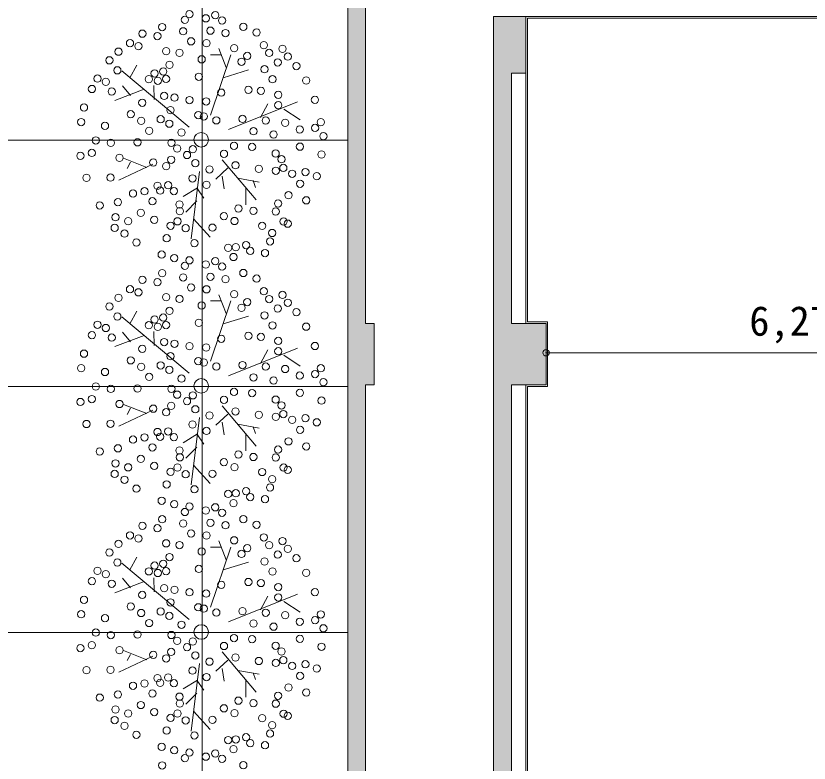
# Model space of a CAD drawing. Units: millimetres at full size, sheet at 1:200; details may follow other scales. Extents: x -96239 to 62349, y -170536 to 17264.
# Drawn here: x -45645 to -35839, y -69274 to -60034 of the extents above; entities that cross this region are included whole.
import ezdxf
from ezdxf.enums import TextEntityAlignment as Align

# ---------------------------------------------------------------- set-up
doc = ezdxf.new("R2010")
doc.units = ezdxf.units.MM
doc.header["$LTSCALE"] = 200
doc.header["$PDMODE"] = 32
doc.header["$PDSIZE"] = 80
for name, color, linetype, lineweight in [('0-1_躯体', 7, 'Continuous', 9), ('0-6_寸法', 4, 'Continuous', 5), ('0-A_植樹', 7, 'Continuous', 9)]:
    doc.layers.add(name, color=color, linetype=linetype, lineweight=lineweight)
doc.styles.add('ＭＳ ゴシック', font='')
doc.styles.get('ＭＳ ゴシック').set_extended_font_data('MS Gothic')

msp = doc.modelspace()

# ---------------------------------------------------------------- linework, layer by layer
at = {"layer": '0-1_躯体'}
for p, q in [((-41321.1, -58441.2), (-41321.1, -63836.2)), ((-39741.1, -60041.2), (-33316.1, -60041.2)), ((-39341.1, -60041.2), (-39341.1, -60741.2)), ((-39321.1, -60061.2), (-39321.1, -60741.2)), ((-39321.1, -60061.2), (-33316.1, -60061.2)), ((-39516.1, -60741.2), (-39516.1, -63836.2)), ((-39516.1, -60741.2), (-39341.1, -60741.2)), ((-39341.1, -60741.2), (-39341.1, -63836.2)), ((-39321.1, -60741.2), (-39321.1, -63816.2)), ((-41321.1, -63836.2), (-41216.1, -63836.2)), ((-41216.1, -63836.2), (-41216.1, -64596.2)), ((-39091.1, -63836.2), (-39516.1, -63836.2)), ((-39071.1, -63816.2), (-39321.1, -63816.2)), ((-39091.1, -63836.2), (-39091.1, -64596.2)), ((-41321.1, -64596.2), (-41216.1, -64596.2)), ((-39516.1, -70136.2), (-39516.1, -64596.2)), ((-39091.1, -64596.2), (-39516.1, -64596.2)), ((-39341.1, -64596.2), (-39341.1, -70136.2)), ((-39321.1, -64616.2), (-39321.1, -70116.2))]:
    msp.add_line(p, q, dxfattribs=at)
for points in [[(-41541.1, -57476.2), (-41541.1, -83556.2), (-39976.1, -83556.2)], [(-39741.1, -60041.2), (-39741.1, -80991.2), (-33316.1, -80991.2)], [(-39071.1, -63816.2), (-39071.1, -64616.2), (-39321.1, -64616.2)], [(-41321.1, -64596.2), (-41321.1, -70136.2), (-41216.1, -70136.2)]]:
    msp.add_lwpolyline(points, dxfattribs=at)
at = {"layer": '0-1_躯体', "color": 9}
for points in [[(-41541.1, -57476.2), (-41541.1, -82591.2), (-41321.1, -57476.2), (-41321.1, -82591.2)], [(-39741.1, -80991.2), (-39516.1, -80991.2), (-39741.1, -60041.2), (-39516.1, -60041.2)], [(-39341.1, -60041.2), (-39516.1, -60041.2), (-39341.1, -60741.2), (-39516.1, -60741.2)], [(-41216.1, -63836.2), (-41321.1, -63836.2), (-41216.1, -64596.2), (-41321.1, -64596.2)], [(-39091.1, -63836.2), (-39516.1, -63836.2), (-39091.1, -64596.2), (-39516.1, -64596.2)]]:
    msp.add_solid(points, dxfattribs=at)
at = {"layer": '0-6_寸法'}
msp.add_line((-39091.1, -64199.2), (-32816.1, -64199.2), dxfattribs=at)
msp.add_point((-39091.1, -64199.2), dxfattribs=at)
at = {"layer": '0-A_植樹', "color": 3}
for p, q in [((-43341.1, -40919.4), (-43341.1, -90391.4)), ((-46336.1, -61572.7), (-41541.1, -61572.7)), ((-46336.1, -64615.7), (-41541.1, -64615.7)), ((-46336.1, -67658.7), (-41541.1, -67658.7))]:
    msp.add_line(p, q, dxfattribs=at)
at = {"layer": '0-A_植樹'}
for p, q in [((-43046.8, -60672.5), (-43136.8, -60438.5)), ((-43106.8, -60516.5), (-43238.8, -60516.5)), ((-43238.8, -61260.5), (-42986.8, -60516.5)), ((-44234.8, -60798.5), (-44150.8, -60642.5)), ((-43502.8, -61410.5), (-44336.8, -60714.5)), ((-43082.8, -60798.5), (-42770.8, -60702.5)), ((-43934.8, -61068.5), (-43940.8, -60894.5)), ((-44060.8, -60942.5), (-44420.8, -61080.5)), ((-44228.8, -61020.5), (-44324.8, -60900.5)), ((-43016.8, -61440.5), (-42164.8, -61098.5)), ((-42620.8, -61290.5), (-42530.8, -61122.5)), ((-42332.8, -61188.5), (-42128.8, -61320.5)), ((-43952.8, -61866.5), (-44372.8, -62064.5)), ((-44024.8, -61908.5), (-44312.8, -61794.5)), ((-44228.8, -61842.5), (-44270.8, -61920.5)), ((-43094.8, -61812.5), (-42674.8, -62310.5)), ((-43376.8, -61956.5), (-43478.8, -62790.5)), ((-43022.8, -61914.5), (-43172.8, -62052.5)), ((-43094.8, -62016.5), (-43070.8, -62172.5)), ((-42902.8, -62040.5), (-42638.8, -62088.5)), ((-42710.8, -62070.5), (-42680.8, -62154.5)), ((-43400.8, -62160.5), (-43574.8, -62268.5)), ((-43406.8, -62160.5), (-43322.8, -62286.5)), ((-42800.8, -62166.5), (-42800.8, -62370.5)), ((-43406.8, -62322.5), (-43544.8, -62460.5)), ((-43448.8, -62544.5), (-43244.8, -62772.5)), ((-43046.8, -63715.5), (-43136.8, -63481.5)), ((-43106.8, -63559.5), (-43238.8, -63559.5)), ((-43238.8, -64303.5), (-42986.8, -63559.5)), ((-44234.8, -63841.5), (-44150.8, -63685.5)), ((-43502.8, -64453.5), (-44336.8, -63757.5)), ((-43082.8, -63841.5), (-42770.8, -63745.5)), ((-44060.8, -63985.5), (-44420.8, -64123.5)), ((-44228.8, -64063.5), (-44324.8, -63943.5)), ((-43934.8, -64111.5), (-43940.8, -63937.5)), ((-43016.8, -64483.5), (-42164.8, -64141.5)), ((-42620.8, -64333.5), (-42530.8, -64165.5)), ((-42332.8, -64231.5), (-42128.8, -64363.5)), ((-43952.8, -64909.5), (-44372.8, -65107.5)), ((-44024.8, -64951.5), (-44312.8, -64837.5)), ((-44228.8, -64885.5), (-44270.8, -64963.5)), ((-43094.8, -64855.5), (-42674.8, -65353.5)), ((-43376.8, -64999.5), (-43478.8, -65833.5)), ((-43022.8, -64957.5), (-43172.8, -65095.5)), ((-43094.8, -65059.5), (-43070.8, -65215.5)), ((-42902.8, -65083.5), (-42638.8, -65131.5)), ((-42710.8, -65113.5), (-42680.8, -65197.5)), ((-43400.8, -65203.5), (-43574.8, -65311.5)), ((-43406.8, -65203.5), (-43322.8, -65329.5)), ((-42800.8, -65209.5), (-42800.8, -65413.5)), ((-43406.8, -65365.5), (-43544.8, -65503.5)), ((-43448.8, -65587.5), (-43244.8, -65815.5)), ((-43046.8, -66758.5), (-43136.8, -66524.5)), ((-43106.8, -66602.5), (-43238.8, -66602.5)), ((-43238.8, -67346.5), (-42986.8, -66602.5)), ((-44234.8, -66884.5), (-44150.8, -66728.5)), ((-43502.8, -67496.5), (-44336.8, -66800.5)), ((-43082.8, -66884.5), (-42770.8, -66788.5)), ((-44060.8, -67028.5), (-44420.8, -67166.5)), ((-44228.8, -67106.5), (-44324.8, -66986.5)), ((-43934.8, -67154.5), (-43940.8, -66980.5)), ((-43016.8, -67526.5), (-42164.8, -67184.5)), ((-42620.8, -67376.5), (-42530.8, -67208.5)), ((-42332.8, -67274.5), (-42128.8, -67406.5)), ((-43952.8, -67952.5), (-44372.8, -68150.5)), ((-44024.8, -67994.5), (-44312.8, -67880.5)), ((-44228.8, -67928.5), (-44270.8, -68006.5)), ((-43094.8, -67898.5), (-42674.8, -68396.5)), ((-43376.8, -68042.5), (-43478.8, -68876.5)), ((-43022.8, -68000.5), (-43172.8, -68138.5)), ((-43094.8, -68102.5), (-43070.8, -68258.5)), ((-42902.8, -68126.5), (-42638.8, -68174.5)), ((-43400.8, -68246.5), (-43574.8, -68354.5)), ((-43406.8, -68246.5), (-43322.8, -68372.5)), ((-42710.8, -68156.5), (-42680.8, -68240.5)), ((-42800.8, -68252.5), (-42800.8, -68456.5)), ((-43406.8, -68408.5), (-43544.8, -68546.5)), ((-43448.8, -68630.5), (-43244.8, -68858.5))]:
    msp.add_line(p, q, dxfattribs=at)
for centre, radius in [((-43499.5, -60014.1), 45), ((-43180, -60024.7), 45), ((-43555.1, -60082.8), 45), ((-43297.1, -60064.8), 45), ((-43096, -60091.7), 45), ((-44081.1, -60254.1), 45), ((-43837.1, -60172.8), 45), ((-43577.5, -60225.2), 45), ((-43239.9, -60217), 45), ((-43053.9, -60247), 45), ((-42832.7, -60170.4), 45), ((-42668.6, -60240.2), 45), ((-43895.1, -60284.1), 45), ((-43479.4, -60349), 45), ((-44233.9, -60371.5), 45), ((-44129.8, -60409.4), 45), ((-43288.7, -60372.3), 45), ((-42945.9, -60433), 45), ((-42579, -60396.7), 45), ((-42348.4, -60442.1), 45), ((-44375.5, -60477.1), 45), ((-43787.1, -60470.1), 45), ((-43621.9, -60491.6), 45), ((-42784, -60529.7), 45), ((-42512.8, -60492.4), 45), ((-42282.2, -60537.8), 45), ((-44488.4, -60584), 45), ((-43745.7, -60639.3), 45), ((-43348, -60571.7), 45), ((-42855.3, -60600.9), 45), ((-42407.9, -60609.6), 45), ((-44390.2, -60707.8), 45), ((-43929.5, -60745.2), 45), ((-43822.3, -60721.9), 45), ((-42570.7, -60694.3), 45), ((-42177.3, -60654.9), 45), ((-44636.6, -60810.2), 45), ((-44000.8, -60816.5), 45), ((-43889, -60836.6), 45), ((-43788.4, -60814.1), 45), ((-43383.3, -60786.9), 45), ((-42472.5, -60818.2), 45), ((-42056.6, -60834.2), 45), ((-44704.7, -60938.4), 45), ((-44532.8, -60850.4), 45), ((-44459.7, -60969.3), 45), ((-43812.4, -61024.1), 45), ((-43105.9, -60983.5), 45), ((-42770.6, -60948.2), 45), ((-42615.1, -60960.7), 45), ((-42400.7, -61010.4), 45), ((-44082.4, -61108.1), 45), ((-43683.9, -61045), 45), ((-43497.9, -61075), 45), ((-43291.9, -61091.5), 45), ((-41947.6, -61073.3), 45), ((-44802.4, -61168.1), 45), ((-43732.7, -61200.3), 45), ((-42400.6, -61138.2), 45), ((-44225, -61250.6), 45), ((-44095.9, -61331.5), 45), ((-43855.1, -61312.8), 45), ((-43389.9, -61261), 45), ((-43321.9, -61277.5), 45), ((-43166.6, -61326.2), 45), ((-42843.3, -61308.9), 45), ((-42556, -61327.7), 45), ((-44837.5, -61347.1), 45), ((-44543, -61394.6), 45), ((-43747.8, -61367.4), 45), ((-42316, -61357.7), 45), ((-41946.2, -61419.8), 45), ((-41874.9, -61348.6), 45), ((-43997.7, -61455.3), 45), ((-43596.6, -61476.6), 45), ((-43352.8, -61566.5), 90), ((-42707.3, -61461.5), 45), ((-42458.6, -61500.2), 45), ((-42135.8, -61439), 45), ((-41843.5, -61521.1), 45), ((-44657.1, -61574.1), 45), ((-44471.1, -61604.1), 45), ((-44140.3, -61597.9), 45), ((-43722.4, -61603.6), 45), ((-43651.2, -61674.8), 45), ((-43457.7, -61683.4), 45), ((-42948.3, -61641.3), 45), ((-42724.8, -61654.8), 45), ((-42133.4, -61651.4), 45), ((-44847.5, -61765.2), 45), ((-44705.8, -61729.4), 45), ((-44363.1, -61790.1), 45), ((-43724.4, -61813.2), 45), ((-43529, -61754.7), 45), ((-43072.1, -61739.5), 45), ((-42433.2, -61736.4), 45), ((-42362, -61807.6), 45), ((-41866.7, -61748.4), 45), ((-43946.1, -61847.8), 45), ((-43787.2, -61892.8), 45), ((-43426.3, -61855.9), 45), ((-42929.6, -61882), 45), ((-42338.7, -61914.9), 45), ((-43250.7, -61932.9), 45), ((-42640.8, -61924.8), 45), ((-42430.8, -61948.8), 45), ((-42230, -61985.7), 45), ((-42066, -61965.6), 45), ((-41925.3, -62016.9), 45), ((-44771.7, -62037.3), 45), ((-44474.1, -62033.8), 45), ((-43462, -62044), 45), ((-42131.9, -62109.5), 45), ((-44055.2, -62202.8), 45), ((-43893.4, -62136.2), 45), ((-43861.4, -62195.1), 45), ((-43761.8, -62129), 45), ((-43690.6, -62200.2), 45), ((-43288.1, -62123.5), 45), ((-44196.7, -62230.3), 45), ((-42274.4, -62252.1), 45), ((-44608.3, -62377.9), 45), ((-44382.7, -62338.3), 45), ((-43957, -62326.7), 45), ((-43621.7, -62365.9), 45), ((-42403.7, -62353.9), 45), ((-42055.1, -62314.8), 45), ((-44099.6, -62469.2), 45), ((-43617.8, -62449.5), 45), ((-43072.5, -62510.2), 45), ((-42894.3, -62415.3), 45), ((-42708.3, -62445.3), 45), ((-42432.9, -62452.5), 45), ((-44412.7, -62524.3), 45), ((-44257.4, -62573.1), 45), ((-43934.1, -62555.8), 45), ((-43646.9, -62574.5), 45), ((-42943, -62570.6), 45), ((-42334.7, -62576.3), 45), ((-42283.9, -62603.5), 45), ((-44423.7, -62655.3), 45), ((-43731.9, -62629), 45), ((-43545.9, -62659), 45), ((-43215.1, -62652.7), 45), ((-42600.3, -62631.3), 45), ((-44302.7, -62726.4), 45), ((-43780.7, -62784.3), 45), ((-42477.3, -62718.9), 45), ((-44155.1, -62836.8), 45), ((-43437.9, -62845), 45), ((-43021, -62902.6), 45), ((-42925.7, -62893.9), 45), ((-42799.3, -62868), 45), ((-42503, -62822.6), 45), ((-43842.4, -62986.1), 45), ((-42747.3, -62940.9), 45), ((-42565, -62966.6), 45), ((-43686.9, -63028.6), 45), ((-43499.5, -63057.1), 45), ((-43180, -63067.7), 45), ((-42954.2, -63015.8), 45), ((-43555.1, -63125.8), 45), ((-43297.1, -63107.8), 45), ((-43096, -63134.7), 45), ((-43837.1, -63215.8), 45), ((-43577.5, -63268.2), 45), ((-43239.9, -63260), 45), ((-43053.9, -63290), 45), ((-42832.7, -63213.4), 45), ((-42668.6, -63283.2), 45), ((-44081.1, -63297.1), 45), ((-43895.1, -63327.1), 45), ((-43479.4, -63392), 45), ((-44233.9, -63414.5), 45), ((-44129.8, -63452.4), 45), ((-43288.7, -63415.3), 45), ((-42945.9, -63476), 45), ((-42579, -63439.7), 45), ((-42348.4, -63485.1), 45), ((-44375.5, -63520.1), 45), ((-43787.1, -63513.1), 45), ((-43621.9, -63534.6), 45), ((-42784, -63572.7), 45), ((-42512.8, -63535.4), 45), ((-42282.2, -63580.8), 45), ((-44488.4, -63627), 45), ((-43745.7, -63682.3), 45), ((-43348, -63614.7), 45), ((-42855.3, -63643.9), 45), ((-42407.9, -63652.6), 45), ((-44390.2, -63750.8), 45), ((-43822.3, -63764.9), 45), ((-42570.7, -63737.3), 45), ((-42177.3, -63697.9), 45), ((-44636.6, -63853.2), 45), ((-44000.8, -63859.5), 45), ((-43929.5, -63788.2), 45), ((-43889, -63879.6), 45), ((-43788.4, -63857.1), 45), ((-43383.3, -63829.9), 45), ((-42472.5, -63861.2), 45), ((-42056.6, -63877.2), 45), ((-44704.7, -63981.4), 45), ((-44532.8, -63893.4), 45), ((-44459.7, -64012.3), 45), ((-43812.4, -64067.1), 45), ((-43105.9, -64026.5), 45), ((-42770.6, -63991.2), 45), ((-42615.1, -64003.7), 45), ((-42400.7, -64053.4), 45), ((-44082.4, -64151.1), 45), ((-43683.9, -64088), 45), ((-43497.9, -64118), 45), ((-43291.9, -64134.5), 45), ((-41947.6, -64116.3), 45), ((-44802.4, -64211.1), 45), ((-43732.7, -64243.3), 45), ((-42400.6, -64181.2), 45), ((-44225, -64293.6), 45), ((-43855.1, -64355.8), 45), ((-43389.9, -64304), 45), ((-43321.9, -64320.5), 45), ((-43166.6, -64369.2), 45), ((-42843.3, -64351.9), 45), ((-42556, -64370.7), 45), ((-44837.5, -64390.1), 45), ((-44543, -64437.6), 45), ((-44095.9, -64374.5), 45), ((-43747.8, -64410.4), 45), ((-42316, -64400.7), 45), ((-41946.2, -64462.8), 45), ((-41874.9, -64391.6), 45), ((-43997.7, -64498.3), 45), ((-43596.6, -64519.6), 45), ((-43352.8, -64609.5), 90), ((-42707.3, -64504.5), 45), ((-42458.6, -64543.2), 45), ((-42135.8, -64482), 45), ((-41843.5, -64564.1), 45), ((-44657.1, -64617.1), 45), ((-44471.1, -64647.1), 45), ((-44140.3, -64640.9), 45), ((-43722.4, -64646.6), 45), ((-43651.2, -64717.8), 45), ((-43457.7, -64726.4), 45), ((-42948.3, -64684.3), 45), ((-42724.8, -64697.8), 45), ((-42133.4, -64694.4), 45), ((-44847.5, -64808.2), 45), ((-44705.8, -64772.4), 45), ((-44363.1, -64833.1), 45), ((-43724.4, -64856.2), 45), ((-43529, -64797.7), 45), ((-43072.1, -64782.5), 45), ((-42433.2, -64779.4), 45), ((-42362, -64850.6), 45), ((-41866.7, -64791.4), 45), ((-43946.1, -64890.8), 45), ((-43787.2, -64935.8), 45), ((-43426.3, -64898.9), 45), ((-42929.6, -64925), 45), ((-42338.7, -64957.9), 45), ((-43250.7, -64975.9), 45), ((-42640.8, -64967.8), 45), ((-42430.8, -64991.8), 45), ((-42230, -65028.7), 45), ((-42066, -65008.6), 45), ((-41925.3, -65059.9), 45), ((-44771.7, -65080.3), 45), ((-44474.1, -65076.8), 45), ((-43462, -65087), 45), ((-42131.9, -65152.5), 45), ((-44055.2, -65245.8), 45), ((-43893.4, -65179.2), 45), ((-43861.4, -65238.1), 45), ((-43761.8, -65172), 45), ((-43690.6, -65243.2), 45), ((-43288.1, -65166.5), 45), ((-44196.7, -65273.3), 45), ((-42274.4, -65295.1), 45), ((-44608.3, -65420.9), 45), ((-44382.7, -65381.3), 45), ((-43957, -65369.7), 45), ((-43621.7, -65408.9), 45), ((-42403.7, -65396.9), 45), ((-42055.1, -65357.8), 45), ((-44099.6, -65512.2), 45), ((-43617.8, -65492.5), 45), ((-42894.3, -65458.3), 45), ((-42708.3, -65488.3), 45), ((-42432.9, -65495.5), 45), ((-44412.7, -65567.3), 45), ((-44257.4, -65616.1), 45), ((-43934.1, -65598.8), 45), ((-43646.9, -65617.5), 45), ((-43072.5, -65553.2), 45), ((-42943, -65613.6), 45), ((-42334.7, -65619.3), 45), ((-42283.9, -65646.5), 45), ((-44423.7, -65698.3), 45), ((-43731.9, -65672), 45), ((-43545.9, -65702), 45), ((-43215.1, -65695.7), 45), ((-42600.3, -65674.3), 45), ((-44302.7, -65769.4), 45), ((-43780.7, -65827.3), 45), ((-42477.3, -65761.9), 45), ((-44155.1, -65879.8), 45), ((-43437.9, -65888), 45), ((-42925.7, -65936.9), 45), ((-42799.3, -65911), 45), ((-42503, -65865.6), 45), ((-43842.4, -66029.1), 45), ((-43021, -65945.6), 45), ((-42747.3, -65983.9), 45), ((-42565, -66009.6), 45), ((-43686.9, -66071.6), 45), ((-43499.5, -66100.1), 45), ((-43180, -66110.7), 45), ((-42954.2, -66058.8), 45), ((-43555.1, -66168.8), 45), ((-43297.1, -66150.8), 45), ((-43096, -66177.7), 45), ((-43837.1, -66258.8), 45), ((-43577.5, -66311.2), 45), ((-43239.9, -66303), 45), ((-43053.9, -66333), 45), ((-42832.7, -66256.4), 45), ((-42668.6, -66326.2), 45), ((-44081.1, -66340.1), 45), ((-43895.1, -66370.1), 45), ((-44233.9, -66457.5), 45), ((-44129.8, -66495.4), 45), ((-43479.4, -66435), 45), ((-43288.7, -66458.3), 45), ((-42945.9, -66519), 45), ((-42579, -66482.7), 45), ((-42348.4, -66528.1), 45), ((-44375.5, -66563.1), 45), ((-43787.1, -66556.1), 45), ((-43621.9, -66577.6), 45), ((-42784, -66615.7), 45), ((-42512.8, -66578.4), 45), ((-42282.2, -66623.8), 45), ((-44488.4, -66670), 45), ((-43745.7, -66725.3), 45), ((-43348, -66657.7), 45), ((-42855.3, -66686.9), 45), ((-42407.9, -66695.6), 45), ((-44390.2, -66793.8), 45), ((-43822.3, -66807.9), 45), ((-42570.7, -66780.3), 45), ((-42177.3, -66740.9), 45), ((-44636.6, -66896.2), 45), ((-44000.8, -66902.5), 45), ((-43929.5, -66831.2), 45), ((-43889, -66922.6), 45), ((-43788.4, -66900.1), 45), ((-43383.3, -66872.9), 45), ((-42472.5, -66904.2), 45), ((-42056.6, -66920.2), 45), ((-44532.8, -66936.4), 45), ((-44704.7, -67024.4), 45), ((-44459.7, -67055.3), 45), ((-43812.4, -67110.1), 45), ((-43105.9, -67069.5), 45), ((-42770.6, -67034.2), 45), ((-42615.1, -67046.7), 45), ((-42400.7, -67096.4), 45), ((-44082.4, -67194.1), 45), ((-43683.9, -67131), 45), ((-43497.9, -67161), 45), ((-43291.9, -67177.5), 45), ((-41947.6, -67159.3), 45), ((-44802.4, -67254.1), 45), ((-43732.7, -67286.3), 45), ((-42400.6, -67224.2), 45), ((-44225, -67336.6), 45), ((-43855.1, -67398.8), 45), ((-43389.9, -67347), 45), ((-43321.9, -67363.5), 45), ((-43166.6, -67412.2), 45), ((-42843.3, -67394.9), 45), ((-42556, -67413.7), 45), ((-44837.5, -67433.1), 45), ((-44543, -67480.6), 45), ((-44095.9, -67417.5), 45), ((-43747.8, -67453.4), 45), ((-42316, -67443.7), 45), ((-41946.2, -67505.8), 45), ((-41874.9, -67434.6), 45), ((-43997.7, -67541.3), 45), ((-43596.6, -67562.6), 45), ((-43352.8, -67652.5), 90), ((-42707.3, -67547.5), 45), ((-42458.6, -67586.2), 45), ((-42135.8, -67525), 45), ((-41843.5, -67607.1), 45), ((-44657.1, -67660.1), 45), ((-44471.1, -67690.1), 45), ((-44140.3, -67683.9), 45), ((-43722.4, -67689.6), 45), ((-43651.2, -67760.8), 45), ((-43457.7, -67769.4), 45), ((-42948.3, -67727.3), 45), ((-42724.8, -67740.8), 45), ((-42133.4, -67737.4), 45), ((-44847.5, -67851.2), 45), ((-44705.8, -67815.4), 45), ((-44363.1, -67876.1), 45), ((-43724.4, -67899.2), 45), ((-43529, -67840.7), 45), ((-43072.1, -67825.5), 45), ((-42433.2, -67822.4), 45), ((-42362, -67893.6), 45), ((-41866.7, -67834.4), 45), ((-43946.1, -67933.8), 45), ((-43787.2, -67978.8), 45), ((-43426.3, -67941.9), 45), ((-42929.6, -67968), 45), ((-42338.7, -68000.9), 45), ((-43250.7, -68018.9), 45), ((-42640.8, -68010.8), 45), ((-42430.8, -68034.8), 45), ((-42230, -68071.7), 45), ((-42066, -68051.6), 45), ((-44771.7, -68123.3), 45), ((-44474.1, -68119.8), 45), ((-43462, -68130), 45), ((-42131.9, -68195.5), 45), ((-41925.3, -68102.9), 45), ((-44055.2, -68288.8), 45), ((-43893.4, -68222.2), 45), ((-43861.4, -68281.1), 45), ((-43761.8, -68215), 45), ((-43690.6, -68286.2), 45), ((-43288.1, -68209.5), 45), ((-44196.7, -68316.3), 45), ((-42274.4, -68338.1), 45), ((-44608.3, -68463.9), 45), ((-44382.7, -68424.3), 45), ((-43957, -68412.7), 45), ((-43621.7, -68451.9), 45), ((-42403.7, -68439.9), 45), ((-42055.1, -68400.8), 45), ((-44099.6, -68555.2), 45), ((-43617.8, -68535.5), 45), ((-42894.3, -68501.3), 45), ((-42708.3, -68531.3), 45), ((-42432.9, -68538.5), 45), ((-44412.7, -68610.3), 45), ((-44257.4, -68659.1), 45), ((-43934.1, -68641.8), 45), ((-43646.9, -68660.5), 45), ((-43072.5, -68596.2), 45), ((-42943, -68656.6), 45), ((-42334.7, -68662.3), 45), ((-44423.7, -68741.3), 45), ((-43731.9, -68715), 45), ((-43545.9, -68745), 45), ((-43215.1, -68738.7), 45), ((-42600.3, -68717.3), 45), ((-42283.9, -68689.5), 45), ((-44302.7, -68812.4), 45), ((-43780.7, -68870.3), 45), ((-42477.3, -68804.9), 45), ((-44155.1, -68922.8), 45), ((-43437.9, -68931), 45), ((-42925.7, -68979.9), 45), ((-42799.3, -68954), 45), ((-42503, -68908.6), 45), ((-43842.4, -69072.1), 45), ((-43021, -68988.6), 45), ((-42747.3, -69026.9), 45), ((-42565, -69052.6), 45), ((-43686.9, -69114.6), 45), ((-43499.5, -69143.1), 45), ((-43180, -69153.7), 45), ((-42954.2, -69101.8), 45), ((-43555.1, -69211.8), 45), ((-43297.1, -69193.8), 45), ((-43096, -69220.7), 45), ((-43837.1, -69301.8), 45), ((-42832.7, -69299.4), 45)]:
    msp.add_circle(centre, radius, dxfattribs=at)

# ---------------------------------------------------------------- texts
at = {"layer": '0-6_寸法', "style": 'ＭＳ ゴシック'}
msp.add_text('6,275', height=366.6, dxfattribs=at).set_placement((-36578.6, -64099.2), align=Align.BOTTOM_LEFT)

doc.saveas('drawing.dxf')
